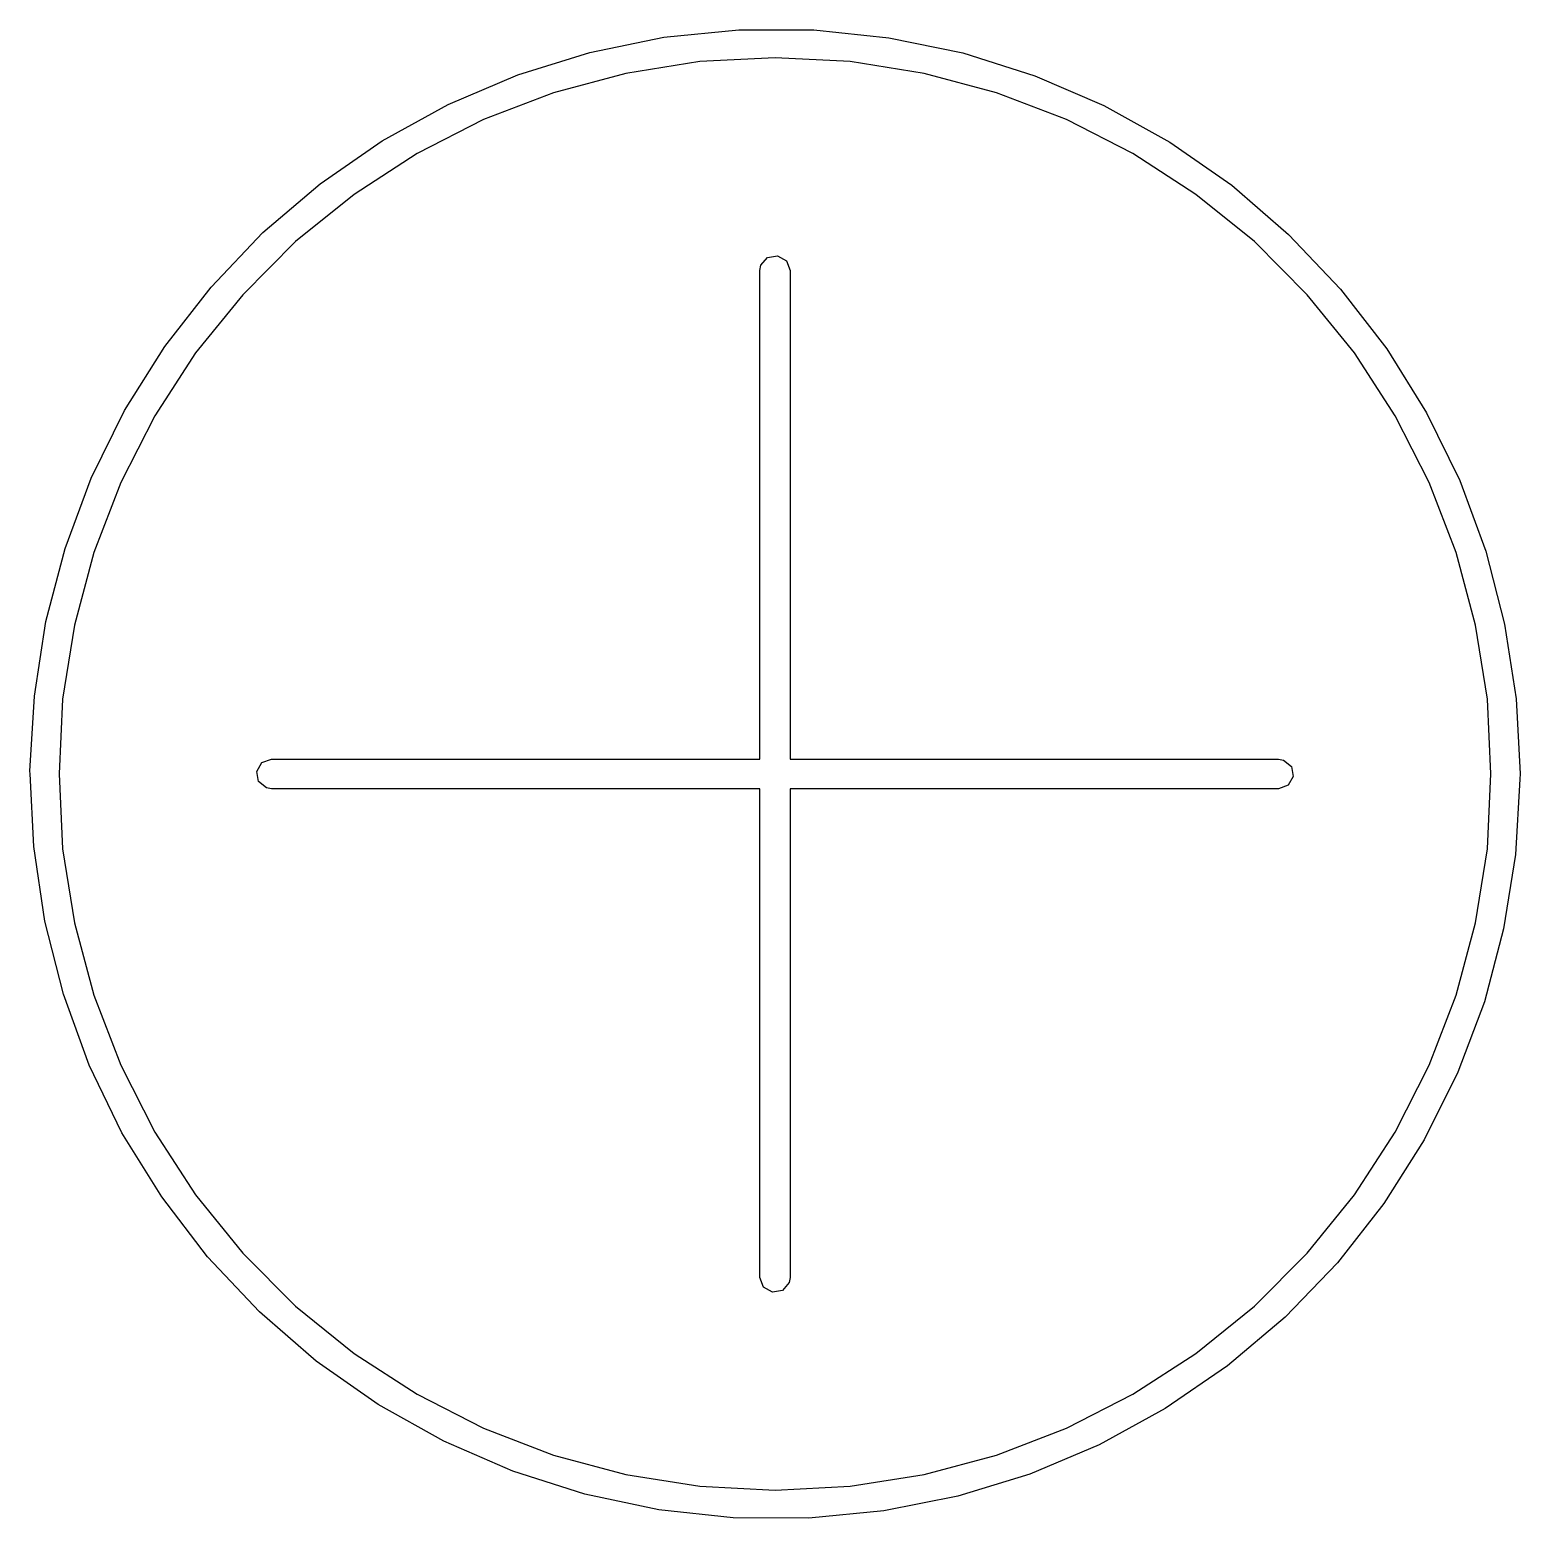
# Model space of a CAD drawing. Extents: x 5.3 to 29.5, y -16.5 to -2.6.
# Drawn here: x 25.752 to 26.048, y -7.4478 to -7.1522 of the extents above; entities that cross this region are included whole.
import ezdxf

# ---------------------------------------------------------------- set-up
doc = ezdxf.new("R2010")
doc.units = 0
doc.header["$MEASUREMENT"] = 0
doc.layers.add('BLACK', color=7, linetype='CONTINUOUS')

msp = doc.modelspace()

# ---------------------------------------------------------------- linework, layer by layer
at = {"layer": 'BLACK', "linetype": 'CONTINUOUS'}
for p, q in [((25.8632, -7.1567), (25.8779, -7.15371)), ((25.8779, -7.15371), (25.8928, -7.15222)), ((25.8928, -7.15222), (25.9077, -7.15225)), ((25.9077, -7.15225), (25.9226, -7.15379)), ((25.9226, -7.15379), (25.9373, -7.15682)), ((25.8489, -7.16115), (25.8632, -7.1567)), ((25.9373, -7.15682), (25.9516, -7.16133)), ((25.8851, -7.15854), (25.8704, -7.16087)), ((25.9, -7.15776), (25.8851, -7.15854)), ((25.9149, -7.15854), (25.9, -7.15776)), ((25.9296, -7.16087), (25.9149, -7.15854)), ((25.8351, -7.16702), (25.8489, -7.16115)), ((25.8704, -7.16087), (25.856, -7.16472)), ((25.944, -7.16472), (25.9296, -7.16087)), ((25.9516, -7.16133), (25.9653, -7.16725)), ((25.856, -7.16472), (25.8421, -7.17006)), ((25.9579, -7.17006), (25.944, -7.16472)), ((25.822, -7.17426), (25.8351, -7.16702)), ((25.9653, -7.16725), (25.9784, -7.17453)), ((25.8421, -7.17006), (25.8289, -7.17681)), ((25.9711, -7.17681), (25.9579, -7.17006)), ((25.8097, -7.18278), (25.822, -7.17426)), ((25.9784, -7.17453), (25.9907, -7.18309)), ((25.8289, -7.17681), (25.8164, -7.18492)), ((25.9836, -7.18492), (25.9711, -7.17681)), ((25.7983, -7.1925), (25.8097, -7.18278)), ((25.9907, -7.18309), (26.002, -7.19286)), ((25.8164, -7.18492), (25.8048, -7.19429)), ((25.9952, -7.19429), (25.9836, -7.18492)), ((25.788, -7.20332), (25.7983, -7.1925)), ((25.8048, -7.19429), (25.7943, -7.20482)), ((26.0057, -7.20482), (25.9952, -7.19429)), ((26.002, -7.19286), (26.0123, -7.20372)), ((25.8972, -7.19899), (25.8985, -7.19744)), ((25.8985, -7.19744), (25.9005, -7.19709)), ((25.9005, -7.19709), (25.9023, -7.1981)), ((25.9023, -7.1981), (25.903, -7.2)), ((25.897, -7.2), (25.8972, -7.19899)), ((25.897, -7.29705), (25.897, -7.2)), ((25.903, -7.2), (25.903, -7.29705)), ((25.7788, -7.21514), (25.788, -7.20332)), ((26.0123, -7.20372), (26.0215, -7.21556)), ((25.7943, -7.20482), (25.7849, -7.21639)), ((26.0151, -7.21639), (26.0057, -7.20482)), ((25.7708, -7.22782), (25.7788, -7.21514)), ((25.7849, -7.21639), (25.7768, -7.22888)), ((26.0232, -7.22888), (26.0151, -7.21639)), ((26.0215, -7.21556), (26.0294, -7.22827)), ((25.7642, -7.24124), (25.7708, -7.22782)), ((26.0294, -7.22827), (26.036, -7.24172)), ((25.7768, -7.22888), (25.7701, -7.24214)), ((26.0299, -7.24214), (26.0232, -7.22888)), ((25.759, -7.25526), (25.7642, -7.24124)), ((25.7701, -7.24214), (25.7647, -7.25604)), ((26.0353, -7.25604), (26.0299, -7.24214)), ((26.036, -7.24172), (26.0412, -7.25576)), ((25.7552, -7.26974), (25.759, -7.25526)), ((25.7647, -7.25604), (25.7609, -7.27043)), ((26.0391, -7.27043), (26.0353, -7.25604)), ((26.0412, -7.25576), (26.0449, -7.27025)), ((25.7529, -7.28453), (25.7552, -7.26974)), ((25.7609, -7.27043), (25.7585, -7.28513)), ((26.0415, -7.28513), (26.0391, -7.27043)), ((26.0449, -7.27025), (26.0472, -7.28505)), ((25.752, -7.29948), (25.7529, -7.28453)), ((25.7585, -7.28513), (25.7578, -7.3)), ((26.0422, -7.3), (26.0415, -7.28513)), ((26.0472, -7.28505), (26.048, -7.3)), ((25.7971, -7.29949), (25.7981, -7.29774)), ((25.7981, -7.29774), (25.8, -7.29705)), ((25.8, -7.29705), (25.897, -7.29705)), ((25.903, -7.29705), (26, -7.29705)), ((26, -7.29705), (26.001, -7.29723)), ((26.001, -7.29723), (26.0026, -7.29852)), ((26.0026, -7.29852), (26.0029, -7.30051)), ((25.7521, -7.3), (25.752, -7.29948)), ((25.7528, -7.31444), (25.7521, -7.3)), ((25.7578, -7.3), (25.7585, -7.31487)), ((25.7974, -7.30148), (25.7971, -7.29949)), ((25.799, -7.30277), (25.7974, -7.30148)), ((26.0019, -7.30226), (26, -7.30295)), ((26.0029, -7.30051), (26.0019, -7.30226)), ((26.0415, -7.31487), (26.0422, -7.3)), ((26.0479, -7.30103), (26.0471, -7.31598)), ((26.048, -7.3), (26.0479, -7.30103)), ((25.8, -7.30295), (25.799, -7.30277)), ((25.897, -7.30295), (25.8, -7.30295)), ((25.897, -7.4), (25.897, -7.30295)), ((26, -7.30295), (25.903, -7.30295)), ((25.903, -7.30295), (25.903, -7.4)), ((25.755, -7.32924), (25.7528, -7.31444)), ((25.7585, -7.31487), (25.7609, -7.32957)), ((26.0391, -7.32957), (26.0415, -7.31487)), ((26.0471, -7.31598), (26.0447, -7.33076)), ((25.7587, -7.34375), (25.755, -7.32924)), ((25.7609, -7.32957), (25.7647, -7.34396)), ((26.0353, -7.34396), (26.0391, -7.32957)), ((26.0447, -7.33076), (26.0409, -7.34523)), ((25.7638, -7.35781), (25.7587, -7.34375)), ((25.7647, -7.34396), (25.7701, -7.35786)), ((26.0299, -7.35786), (26.0353, -7.34396)), ((26.0409, -7.34523), (26.0356, -7.35923)), ((25.7703, -7.37128), (25.7638, -7.35781)), ((25.7701, -7.35786), (25.7768, -7.37112)), ((26.0232, -7.37112), (26.0299, -7.35786)), ((26.0356, -7.35923), (26.0289, -7.37263)), ((25.7782, -7.38401), (25.7703, -7.37128)), ((25.7768, -7.37112), (25.7849, -7.38361)), ((26.0151, -7.38361), (26.0232, -7.37112)), ((26.0289, -7.37263), (26.0209, -7.38528)), ((25.7873, -7.39589), (25.7782, -7.38401)), ((25.7849, -7.38361), (25.7943, -7.39518)), ((26.0057, -7.39518), (26.0151, -7.38361)), ((26.0209, -7.38528), (26.0117, -7.39707)), ((25.7976, -7.40679), (25.7873, -7.39589)), ((25.7943, -7.39518), (25.8048, -7.40571)), ((25.9952, -7.40571), (26.0057, -7.39518)), ((26.0117, -7.39707), (26.0013, -7.40785)), ((25.8977, -7.4019), (25.897, -7.4)), ((25.8995, -7.40291), (25.8977, -7.4019)), ((25.9015, -7.40256), (25.8995, -7.40291)), ((25.9028, -7.40101), (25.9015, -7.40256)), ((25.903, -7.4), (25.9028, -7.40101)), ((25.8048, -7.40571), (25.8164, -7.41508)), ((25.9836, -7.41508), (25.9952, -7.40571)), ((25.8089, -7.41659), (25.7976, -7.40679)), ((26.0013, -7.40785), (25.9899, -7.41754)), ((25.8212, -7.4252), (25.8089, -7.41659)), ((25.8164, -7.41508), (25.8289, -7.42319)), ((25.9711, -7.42319), (25.9836, -7.41508)), ((25.9899, -7.41754), (25.9775, -7.42602)), ((25.8289, -7.42319), (25.8421, -7.42994)), ((25.9579, -7.42994), (25.9711, -7.42319)), ((25.8342, -7.43252), (25.8212, -7.4252)), ((25.9775, -7.42602), (25.9644, -7.4332)), ((25.8479, -7.43849), (25.8342, -7.43252)), ((25.8421, -7.42994), (25.856, -7.43528)), ((25.944, -7.43528), (25.9579, -7.42994)), ((25.856, -7.43528), (25.8704, -7.43913)), ((25.9296, -7.43913), (25.944, -7.43528)), ((25.9644, -7.4332), (25.9506, -7.43903)), ((25.8622, -7.44304), (25.8479, -7.43849)), ((25.8704, -7.43913), (25.8851, -7.44146)), ((25.9149, -7.44146), (25.9296, -7.43913)), ((25.9506, -7.43903), (25.9363, -7.44343)), ((25.8769, -7.44613), (25.8622, -7.44304)), ((25.8851, -7.44146), (25.9, -7.44224)), ((25.9, -7.44224), (25.9149, -7.44146)), ((25.9363, -7.44343), (25.9216, -7.44637)), ((25.8917, -7.44772), (25.8769, -7.44613)), ((25.9216, -7.44637), (25.9067, -7.4478)), ((25.9067, -7.4478), (25.8917, -7.44772))]:
    msp.add_line(p, q, dxfattribs=at)

doc.saveas('drawing.dxf')
